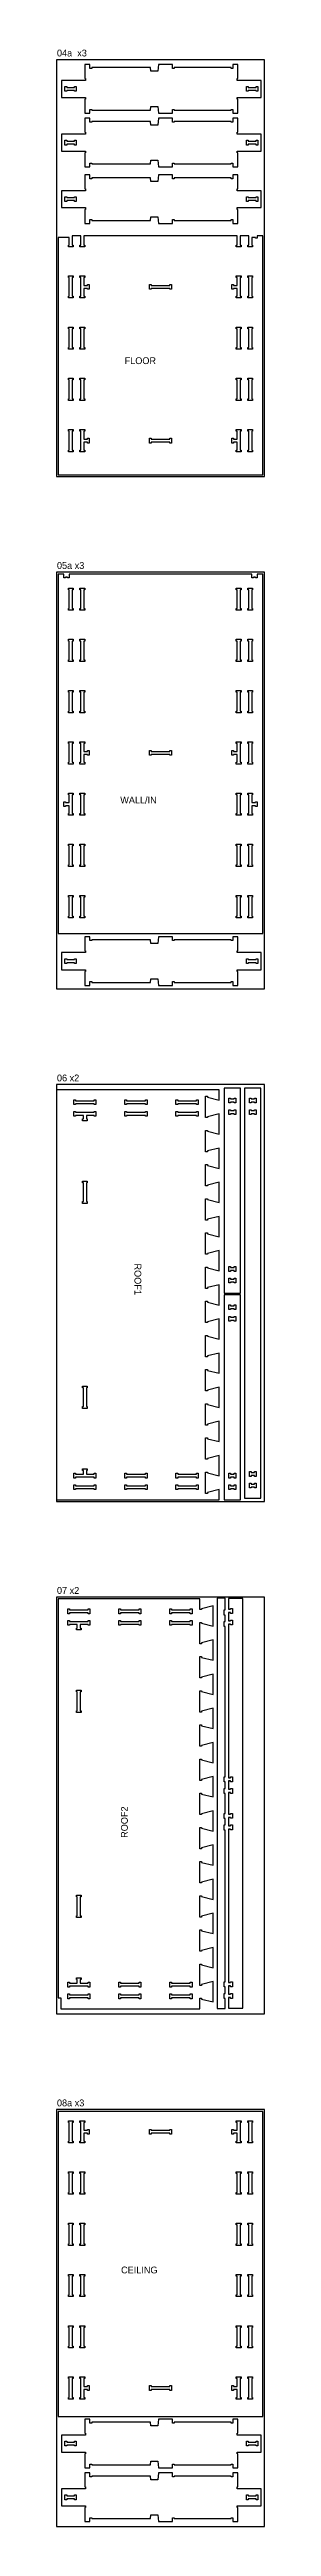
# Model space of a CAD drawing. Header units: inches. Extents: x -19170 to 42346, y 18707 to 54393.
# Drawn here: x 24126 to 25346, y 21707 to 36206 of the extents above; entities that cross this region are included whole.
import ezdxf

# ---------------------------------------------------------------- set-up
doc = ezdxf.new("R2010")
doc.units = ezdxf.units.IN
doc.header["$MEASUREMENT"] = 0
for name, color, linetype in [('0_SHEET_StructuralSheet 2440x1220x18', 1, 'CONTINUOUS'), ('1_3mmTOOL_2mmDEEP_CENTRE', 2, 'CONTINUOUS'), ('4_6mmTOOL_CUTTHROUGH_INSIDE', 4, 'CONTINUOUS'), ('5_6mmTOOL_CUTTHROUGH_OUTSIDE', 5, 'CONTINUOUS')]:
    doc.layers.add(name, color=color, linetype=linetype)

msp = doc.modelspace()

# ---------------------------------------------------------------- linework, layer by layer
at = {"layer": '0_SHEET_StructuralSheet 2440x1220x18'}
for points in [[(24126, 36147), (24126, 33707), (25346, 33707), (25346, 36147)], [(24126, 33147), (24126, 30707), (25346, 30707), (25346, 33147)], [(24126, 30147), (24126, 27707), (25346, 27707), (25346, 30147)], [(24126, 27147), (24126, 24707), (25346, 24707), (25346, 27147)], [(24126, 24147), (24126, 21707), (25346, 21707), (25346, 24147)]]:
    msp.add_lwpolyline(points, close=True, dxfattribs=at)
at = {"layer": '4_6mmTOOL_CUTTHROUGH_INSIDE'}
for points in [[(24241, 35962), (24231, 35962), (24231, 35967), (24185, 35967), (24185, 35962), (24175, 35962), (24175, 35990), (24185, 35990), (24185, 35985), (24231, 35985), (24231, 35990), (24241, 35990)], [(25241, 35962), (25241, 35990), (25251, 35990), (25251, 35985), (25297, 35985), (25297, 35990), (25307, 35990), (25307, 35962), (25297, 35962), (25297, 35967), (25251, 35967), (25251, 35962)], [(24241, 35675), (24241, 35647), (24231, 35647), (24231, 35652), (24185, 35652), (24185, 35647), (24175, 35647), (24175, 35675), (24185, 35675), (24185, 35670), (24231, 35670), (24231, 35675)], [(25241, 35675), (25251, 35675), (25251, 35670), (25297, 35670), (25297, 35675), (25307, 35675), (25307, 35647), (25297, 35647), (25297, 35652), (25251, 35652), (25251, 35647), (25241, 35647)], [(24241, 35317), (24231, 35317), (24231, 35322), (24185, 35322), (24185, 35317), (24175, 35317), (24175, 35345), (24185, 35345), (24185, 35340), (24231, 35340), (24231, 35345), (24241, 35345)], [(25241, 35317), (25241, 35345), (25251, 35345), (25251, 35340), (25297, 35340), (25297, 35345), (25307, 35345), (25307, 35317), (25297, 35317), (25297, 35322), (25251, 35322), (25251, 35317)], [(24223, 34752), (24195, 34752), (24195, 34762), (24200, 34762), (24200, 34872), (24195, 34872), (24195, 34882), (24223, 34882), (24223, 34872), (24218, 34872), (24218, 34762), (24223, 34762)], [(24291, 34752), (24263, 34752), (24263, 34762), (24268, 34762), (24268, 34872), (24263, 34872), (24263, 34882), (24291, 34882), (24291, 34872), (24286, 34872), (24286, 34826), (24307, 34826), (24307, 34831), (24317, 34831), (24317, 34803), (24307, 34803), (24307, 34808), (24286, 34808), (24286, 34762), (24291, 34762)], [(24671, 34803), (24671, 34831), (24681, 34831), (24681, 34826), (24791, 34826), (24791, 34831), (24801, 34831), (24801, 34803), (24791, 34803), (24791, 34808), (24681, 34808), (24681, 34803)], [(25155, 34803), (25155, 34831), (25165, 34831), (25165, 34826), (25186, 34826), (25186, 34872), (25181, 34872), (25181, 34882), (25209, 34882), (25209, 34872), (25204, 34872), (25204, 34762), (25209, 34762), (25209, 34752), (25181, 34752), (25181, 34762), (25186, 34762), (25186, 34808), (25165, 34808), (25165, 34803)], [(25249, 34752), (25249, 34762), (25254, 34762), (25254, 34872), (25249, 34872), (25249, 34882), (25277, 34882), (25277, 34872), (25272, 34872), (25272, 34762), (25277, 34762), (25277, 34752)], [(24223, 34572), (24218, 34572), (24218, 34462), (24223, 34462), (24223, 34452), (24195, 34452), (24195, 34462), (24200, 34462), (24200, 34572), (24195, 34572), (24195, 34582), (24223, 34582)], [(24291, 34572), (24286, 34572), (24286, 34462), (24291, 34462), (24291, 34452), (24263, 34452), (24263, 34462), (24268, 34462), (24268, 34572), (24263, 34572), (24263, 34582), (24291, 34582)], [(25181, 34572), (25181, 34582), (25209, 34582), (25209, 34572), (25204, 34572), (25204, 34462), (25209, 34462), (25209, 34452), (25181, 34452), (25181, 34462), (25186, 34462), (25186, 34572)], [(25249, 34572), (25249, 34582), (25277, 34582), (25277, 34572), (25272, 34572), (25272, 34462), (25277, 34462), (25277, 34452), (25249, 34452), (25249, 34462), (25254, 34462), (25254, 34572)], [(24223, 34282), (24223, 34272), (24218, 34272), (24218, 34162), (24223, 34162), (24223, 34152), (24195, 34152), (24195, 34162), (24200, 34162), (24200, 34272), (24195, 34272), (24195, 34282)], [(24291, 34282), (24291, 34272), (24286, 34272), (24286, 34162), (24291, 34162), (24291, 34152), (24263, 34152), (24263, 34162), (24268, 34162), (24268, 34272), (24263, 34272), (24263, 34282)], [(25181, 34282), (25209, 34282), (25209, 34272), (25204, 34272), (25204, 34162), (25209, 34162), (25209, 34152), (25181, 34152), (25181, 34162), (25186, 34162), (25186, 34272), (25181, 34272)], [(25249, 34282), (25277, 34282), (25277, 34272), (25272, 34272), (25272, 34162), (25277, 34162), (25277, 34152), (25249, 34152), (25249, 34162), (25254, 34162), (25254, 34272), (25249, 34272)], [(24223, 33982), (24223, 33972), (24218, 33972), (24218, 33862), (24223, 33862), (24223, 33852), (24195, 33852), (24195, 33862), (24200, 33862), (24200, 33972), (24195, 33972), (24195, 33982)], [(24291, 33982), (24291, 33972), (24286, 33972), (24286, 33926), (24307, 33926), (24307, 33931), (24317, 33931), (24317, 33903), (24307, 33903), (24307, 33908), (24286, 33908), (24286, 33862), (24291, 33862), (24291, 33852), (24263, 33852), (24263, 33862), (24268, 33862), (24268, 33972), (24263, 33972), (24263, 33982)], [(24671, 33931), (24681, 33931), (24681, 33926), (24791, 33926), (24791, 33931), (24801, 33931), (24801, 33903), (24791, 33903), (24791, 33908), (24681, 33908), (24681, 33903), (24671, 33903)], [(25181, 33982), (25209, 33982), (25209, 33972), (25204, 33972), (25204, 33862), (25209, 33862), (25209, 33852), (25181, 33852), (25181, 33862), (25186, 33862), (25186, 33908), (25165, 33908), (25165, 33903), (25155, 33903), (25155, 33931), (25165, 33931), (25165, 33926), (25186, 33926), (25186, 33972), (25181, 33972)], [(25249, 33982), (25277, 33982), (25277, 33972), (25272, 33972), (25272, 33862), (25277, 33862), (25277, 33852), (25249, 33852), (25249, 33862), (25254, 33862), (25254, 33972), (25249, 33972)], [(24223, 32924), (24195, 32924), (24195, 32934), (24200, 32934), (24200, 33044), (24195, 33044), (24195, 33054), (24223, 33054), (24223, 33044), (24218, 33044), (24218, 32934), (24223, 32934)], [(24291, 32924), (24263, 32924), (24263, 32934), (24268, 32934), (24268, 33044), (24263, 33044), (24263, 33054), (24291, 33054), (24291, 33044), (24286, 33044), (24286, 32934), (24291, 32934)], [(25181, 32924), (25181, 32934), (25186, 32934), (25186, 33044), (25181, 33044), (25181, 33054), (25209, 33054), (25209, 33044), (25204, 33044), (25204, 32934), (25209, 32934), (25209, 32924)], [(25249, 32924), (25249, 32934), (25254, 32934), (25254, 33044), (25249, 33044), (25249, 33054), (25277, 33054), (25277, 33044), (25272, 33044), (25272, 32934), (25277, 32934), (25277, 32924)], [(24223, 32624), (24195, 32624), (24195, 32634), (24200, 32634), (24200, 32744), (24195, 32744), (24195, 32754), (24223, 32754), (24223, 32744), (24218, 32744), (24218, 32634), (24223, 32634)], [(24291, 32624), (24263, 32624), (24263, 32634), (24268, 32634), (24268, 32744), (24263, 32744), (24263, 32754), (24291, 32754), (24291, 32744), (24286, 32744), (24286, 32634), (24291, 32634)], [(25181, 32624), (25181, 32634), (25186, 32634), (25186, 32744), (25181, 32744), (25181, 32754), (25209, 32754), (25209, 32744), (25204, 32744), (25204, 32634), (25209, 32634), (25209, 32624)], [(25249, 32624), (25249, 32634), (25254, 32634), (25254, 32744), (25249, 32744), (25249, 32754), (25277, 32754), (25277, 32744), (25272, 32744), (25272, 32634), (25277, 32634), (25277, 32624)], [(24223, 32324), (24195, 32324), (24195, 32334), (24200, 32334), (24200, 32444), (24195, 32444), (24195, 32454), (24223, 32454), (24223, 32444), (24218, 32444), (24218, 32334), (24223, 32334)], [(24291, 32324), (24263, 32324), (24263, 32334), (24268, 32334), (24268, 32444), (24263, 32444), (24263, 32454), (24291, 32454), (24291, 32444), (24286, 32444), (24286, 32334), (24291, 32334)], [(25181, 32324), (25181, 32334), (25186, 32334), (25186, 32444), (25181, 32444), (25181, 32454), (25209, 32454), (25209, 32444), (25204, 32444), (25204, 32334), (25209, 32334), (25209, 32324)], [(25249, 32324), (25249, 32334), (25254, 32334), (25254, 32444), (25249, 32444), (25249, 32454), (25277, 32454), (25277, 32444), (25272, 32444), (25272, 32334), (25277, 32334), (25277, 32324)], [(24223, 32144), (24218, 32144), (24218, 32034), (24223, 32034), (24223, 32024), (24195, 32024), (24195, 32034), (24200, 32034), (24200, 32144), (24195, 32144), (24195, 32154), (24223, 32154)], [(24317, 32103), (24317, 32075), (24307, 32075), (24307, 32080), (24286, 32080), (24286, 32034), (24291, 32034), (24291, 32024), (24263, 32024), (24263, 32034), (24268, 32034), (24268, 32144), (24263, 32144), (24263, 32154), (24291, 32154), (24291, 32144), (24286, 32144), (24286, 32098), (24307, 32098), (24307, 32103)], [(24801, 32103), (24801, 32075), (24791, 32075), (24791, 32080), (24681, 32080), (24681, 32075), (24671, 32075), (24671, 32103), (24681, 32103), (24681, 32098), (24791, 32098), (24791, 32103)], [(25155, 32103), (25165, 32103), (25165, 32098), (25186, 32098), (25186, 32144), (25181, 32144), (25181, 32154), (25209, 32154), (25209, 32144), (25204, 32144), (25204, 32034), (25209, 32034), (25209, 32024), (25181, 32024), (25181, 32034), (25186, 32034), (25186, 32080), (25165, 32080), (25165, 32075), (25155, 32075)], [(25249, 32144), (25249, 32154), (25277, 32154), (25277, 32144), (25272, 32144), (25272, 32034), (25277, 32034), (25277, 32024), (25249, 32024), (25249, 32034), (25254, 32034), (25254, 32144)], [(24223, 31854), (24223, 31844), (24218, 31844), (24218, 31734), (24223, 31734), (24223, 31724), (24195, 31724), (24195, 31734), (24200, 31734), (24200, 31780), (24179, 31780), (24179, 31775), (24169, 31775), (24169, 31803), (24179, 31803), (24179, 31798), (24200, 31798), (24200, 31844), (24195, 31844), (24195, 31854)], [(24291, 31854), (24291, 31844), (24286, 31844), (24286, 31734), (24291, 31734), (24291, 31724), (24263, 31724), (24263, 31734), (24268, 31734), (24268, 31844), (24263, 31844), (24263, 31854)], [(25181, 31854), (25209, 31854), (25209, 31844), (25204, 31844), (25204, 31734), (25209, 31734), (25209, 31724), (25181, 31724), (25181, 31734), (25186, 31734), (25186, 31844), (25181, 31844)], [(25249, 31854), (25277, 31854), (25277, 31844), (25272, 31844), (25272, 31798), (25293, 31798), (25293, 31803), (25303, 31803), (25303, 31775), (25293, 31775), (25293, 31780), (25272, 31780), (25272, 31734), (25277, 31734), (25277, 31724), (25249, 31724), (25249, 31734), (25254, 31734), (25254, 31844), (25249, 31844)], [(24223, 31554), (24223, 31544), (24218, 31544), (24218, 31434), (24223, 31434), (24223, 31424), (24195, 31424), (24195, 31434), (24200, 31434), (24200, 31544), (24195, 31544), (24195, 31554)], [(24291, 31554), (24291, 31544), (24286, 31544), (24286, 31434), (24291, 31434), (24291, 31424), (24263, 31424), (24263, 31434), (24268, 31434), (24268, 31544), (24263, 31544), (24263, 31554)], [(25181, 31554), (25209, 31554), (25209, 31544), (25204, 31544), (25204, 31434), (25209, 31434), (25209, 31424), (25181, 31424), (25181, 31434), (25186, 31434), (25186, 31544), (25181, 31544)], [(25249, 31554), (25277, 31554), (25277, 31544), (25272, 31544), (25272, 31434), (25277, 31434), (25277, 31424), (25249, 31424), (25249, 31434), (25254, 31434), (25254, 31544), (25249, 31544)], [(24223, 31254), (24223, 31244), (24218, 31244), (24218, 31134), (24223, 31134), (24223, 31124), (24195, 31124), (24195, 31134), (24200, 31134), (24200, 31244), (24195, 31244), (24195, 31254)], [(24291, 31254), (24291, 31244), (24286, 31244), (24286, 31134), (24291, 31134), (24291, 31124), (24263, 31124), (24263, 31134), (24268, 31134), (24268, 31244), (24263, 31244), (24263, 31254)], [(25181, 31254), (25209, 31254), (25209, 31244), (25204, 31244), (25204, 31134), (25209, 31134), (25209, 31124), (25181, 31124), (25181, 31134), (25186, 31134), (25186, 31244), (25181, 31244)], [(25249, 31254), (25277, 31254), (25277, 31244), (25272, 31244), (25272, 31134), (25277, 31134), (25277, 31124), (25249, 31124), (25249, 31134), (25254, 31134), (25254, 31244), (25249, 31244)], [(24241, 30856), (24231, 30856), (24231, 30861), (24185, 30861), (24185, 30856), (24175, 30856), (24175, 30884), (24185, 30884), (24185, 30879), (24231, 30879), (24231, 30884), (24241, 30884)], [(24241, 30884), (24241, 30856), (24231, 30856), (24231, 30861), (24185, 30861), (24185, 30856), (24175, 30856), (24175, 30884), (24185, 30884), (24185, 30879), (24231, 30879), (24231, 30884)], [(25241, 30856), (25241, 30884), (25251, 30884), (25251, 30879), (25297, 30879), (25297, 30884), (25307, 30884), (25307, 30856), (25297, 30856), (25297, 30861), (25251, 30861), (25251, 30856)], [(25241, 30884), (25251, 30884), (25251, 30879), (25297, 30879), (25297, 30884), (25307, 30884), (25307, 30856), (25297, 30856), (25297, 30861), (25251, 30861), (25251, 30856), (25241, 30856)], [(24357, 30030), (24347, 30030), (24347, 30035), (24237, 30035), (24237, 30030), (24227, 30030), (24227, 30058), (24237, 30058), (24237, 30053), (24347, 30053), (24347, 30058), (24357, 30058)], [(24647, 30030), (24647, 30035), (24537, 30035), (24537, 30030), (24527, 30030), (24527, 30058), (24537, 30058), (24537, 30053), (24647, 30053), (24647, 30058), (24657, 30058), (24657, 30030)], [(24827, 30030), (24827, 30058), (24837, 30058), (24837, 30053), (24947, 30053), (24947, 30058), (24957, 30058), (24957, 30030), (24947, 30030), (24947, 30035), (24837, 30035), (24837, 30030)], [(25168, 30040), (25168, 30040), (25168, 30045), (25148, 30045), (25148, 30040), (25138, 30040), (25138, 30040), (25138, 30068), (25138, 30068), (25148, 30068), (25148, 30063), (25168, 30063), (25168, 30068), (25168, 30068), (25178, 30068), (25178, 30040)], [(25258, 30040), (25258, 30040), (25258, 30068), (25258, 30068), (25268, 30068), (25268, 30063), (25288, 30063), (25288, 30068), (25288, 30068), (25298, 30068), (25298, 30040), (25288, 30040), (25288, 30040), (25288, 30045), (25268, 30045), (25268, 30040)], [(24306, 29936), (24278, 29936), (24278, 29946), (24283, 29946), (24283, 29967), (24237, 29967), (24237, 29962), (24227, 29962), (24227, 29990), (24237, 29990), (24237, 29985), (24347, 29985), (24347, 29990), (24357, 29990), (24357, 29962), (24347, 29962), (24347, 29967), (24301, 29967), (24301, 29946), (24306, 29946)], [(24647, 29962), (24647, 29967), (24537, 29967), (24537, 29962), (24527, 29962), (24527, 29990), (24537, 29990), (24537, 29985), (24647, 29985), (24647, 29990), (24657, 29990), (24657, 29962)], [(24827, 29962), (24827, 29990), (24837, 29990), (24837, 29985), (24947, 29985), (24947, 29990), (24957, 29990), (24957, 29962), (24947, 29962), (24947, 29967), (24837, 29967), (24837, 29962)], [(25168, 29972), (25168, 29972), (25168, 29977), (25148, 29977), (25148, 29972), (25138, 29972), (25138, 29972), (25138, 30000), (25148, 30000), (25148, 29995), (25168, 29995), (25168, 30000), (25168, 30000), (25178, 30000), (25178, 29972)], [(25258, 29972), (25258, 29972), (25258, 30000), (25268, 30000), (25268, 29995), (25288, 29995), (25288, 30000), (25288, 30000), (25298, 30000), (25298, 29972), (25288, 29972), (25288, 29972), (25288, 29977), (25268, 29977), (25268, 29972)], [(24306, 29452), (24278, 29452), (24278, 29462), (24283, 29462), (24283, 29572), (24278, 29572), (24278, 29582), (24306, 29582), (24306, 29572), (24301, 29572), (24301, 29462), (24306, 29462)], [(25168, 29082), (25178, 29082), (25178, 29054), (25168, 29054), (25168, 29054), (25168, 29059), (25148, 29059), (25148, 29054), (25138, 29054), (25138, 29054), (25138, 29082), (25138, 29082), (25148, 29082), (25148, 29077), (25168, 29077), (25168, 29082)], [(25168, 29014), (25178, 29014), (25178, 28986), (25168, 28986), (25168, 28986), (25168, 28991), (25148, 28991), (25148, 28986), (25138, 28986), (25138, 28986), (25138, 29014), (25138, 29014), (25148, 29014), (25148, 29009), (25168, 29009), (25168, 29014)], [(25168, 28830), (25168, 28835), (25148, 28835), (25148, 28830), (25138, 28830), (25138, 28830), (25138, 28858), (25138, 28858), (25148, 28858), (25148, 28853), (25168, 28853), (25168, 28858), (25168, 28858), (25178, 28858), (25178, 28830), (25168, 28830)], [(25168, 28762), (25168, 28767), (25148, 28767), (25148, 28762), (25138, 28762), (25138, 28762), (25138, 28790), (25148, 28790), (25148, 28785), (25168, 28785), (25168, 28790), (25168, 28790), (25178, 28790), (25178, 28762), (25168, 28762)], [(24306, 28382), (24306, 28372), (24301, 28372), (24301, 28262), (24306, 28262), (24306, 28252), (24278, 28252), (24278, 28262), (24283, 28262), (24283, 28372), (24278, 28372), (24278, 28382)], [(24306, 27898), (24306, 27888), (24301, 27888), (24301, 27867), (24347, 27867), (24347, 27872), (24357, 27872), (24357, 27844), (24347, 27844), (24347, 27849), (24237, 27849), (24237, 27844), (24227, 27844), (24227, 27872), (24237, 27872), (24237, 27867), (24283, 27867), (24283, 27888), (24278, 27888), (24278, 27898)], [(24647, 27872), (24657, 27872), (24657, 27844), (24647, 27844), (24647, 27849), (24537, 27849), (24537, 27844), (24527, 27844), (24527, 27872), (24537, 27872), (24537, 27867), (24647, 27867)], [(24827, 27872), (24837, 27872), (24837, 27867), (24947, 27867), (24947, 27872), (24957, 27872), (24957, 27844), (24947, 27844), (24947, 27849), (24837, 27849), (24837, 27844), (24827, 27844)], [(25168, 27872), (25168, 27872), (25178, 27872), (25178, 27844), (25168, 27844), (25168, 27844), (25168, 27849), (25148, 27849), (25148, 27844), (25138, 27844), (25138, 27844), (25138, 27872), (25138, 27872), (25148, 27872), (25148, 27867), (25168, 27867)], [(25258, 27882), (25268, 27882), (25268, 27877), (25288, 27877), (25288, 27882), (25288, 27882), (25298, 27882), (25298, 27854), (25288, 27854), (25288, 27854), (25288, 27859), (25268, 27859), (25268, 27854), (25258, 27854), (25258, 27854), (25258, 27882)], [(24357, 27804), (24357, 27776), (24347, 27776), (24347, 27781), (24237, 27781), (24237, 27776), (24227, 27776), (24227, 27804), (24237, 27804), (24237, 27799), (24347, 27799), (24347, 27804)], [(24647, 27804), (24657, 27804), (24657, 27776), (24647, 27776), (24647, 27781), (24537, 27781), (24537, 27776), (24527, 27776), (24527, 27804), (24537, 27804), (24537, 27799), (24647, 27799)], [(24827, 27804), (24837, 27804), (24837, 27799), (24947, 27799), (24947, 27804), (24957, 27804), (24957, 27776), (24947, 27776), (24947, 27781), (24837, 27781), (24837, 27776), (24827, 27776)], [(25178, 27804), (25178, 27776), (25168, 27776), (25168, 27776), (25168, 27781), (25148, 27781), (25148, 27776), (25138, 27776), (25138, 27776), (25138, 27804), (25138, 27804), (25148, 27804), (25148, 27799), (25168, 27799), (25168, 27804), (25168, 27804)], [(25258, 27814), (25268, 27814), (25268, 27809), (25288, 27809), (25288, 27814), (25288, 27814), (25298, 27814), (25298, 27786), (25288, 27786), (25288, 27786), (25288, 27791), (25268, 27791), (25268, 27786), (25258, 27786), (25258, 27786), (25258, 27814)], [(24321, 27050), (24311, 27050), (24311, 27055), (24201, 27055), (24201, 27050), (24191, 27050), (24191, 27078), (24201, 27078), (24201, 27073), (24311, 27073), (24311, 27078), (24321, 27078)], [(24270, 26956), (24242, 26956), (24242, 26966), (24247, 26966), (24247, 26987), (24201, 26987), (24201, 26982), (24191, 26982), (24191, 27010), (24201, 27010), (24201, 27005), (24311, 27005), (24311, 27010), (24321, 27010), (24321, 26982), (24311, 26982), (24311, 26987), (24265, 26987), (24265, 26966), (24270, 26966)], [(24491, 27050), (24491, 27078), (24501, 27078), (24501, 27073), (24611, 27073), (24611, 27078), (24621, 27078), (24621, 27050), (24611, 27050), (24611, 27055), (24501, 27055), (24501, 27050)], [(24491, 26982), (24491, 27010), (24501, 27010), (24501, 27005), (24611, 27005), (24611, 27010), (24621, 27010), (24621, 26982), (24611, 26982), (24611, 26987), (24501, 26987), (24501, 26982)], [(24791, 27050), (24791, 27078), (24801, 27078), (24801, 27073), (24911, 27073), (24911, 27078), (24921, 27078), (24921, 27050), (24911, 27050), (24911, 27055), (24801, 27055), (24801, 27050)], [(24791, 26982), (24791, 27010), (24801, 27010), (24801, 27005), (24911, 27005), (24911, 27010), (24921, 27010), (24921, 26982), (24911, 26982), (24911, 26987), (24801, 26987), (24801, 26982)], [(24270, 26472), (24242, 26472), (24242, 26482), (24247, 26482), (24247, 26592), (24242, 26592), (24242, 26602), (24270, 26602), (24270, 26592), (24265, 26592), (24265, 26482), (24270, 26482)], [(24270, 25402), (24270, 25392), (24265, 25392), (24265, 25282), (24270, 25282), (24270, 25272), (24242, 25272), (24242, 25282), (24247, 25282), (24247, 25392), (24242, 25392), (24242, 25402)], [(24270, 24918), (24270, 24908), (24265, 24908), (24265, 24887), (24311, 24887), (24311, 24892), (24321, 24892), (24321, 24864), (24311, 24864), (24311, 24869), (24201, 24869), (24201, 24864), (24191, 24864), (24191, 24892), (24201, 24892), (24201, 24887), (24247, 24887), (24247, 24908), (24242, 24908), (24242, 24918)], [(24321, 24824), (24321, 24796), (24311, 24796), (24311, 24801), (24201, 24801), (24201, 24796), (24191, 24796), (24191, 24824), (24201, 24824), (24201, 24819), (24311, 24819), (24311, 24824)], [(24611, 24887), (24611, 24892), (24621, 24892), (24621, 24864), (24611, 24864), (24611, 24869), (24501, 24869), (24501, 24864), (24491, 24864), (24491, 24892), (24501, 24892), (24501, 24887)], [(24491, 24824), (24501, 24824), (24501, 24819), (24611, 24819), (24611, 24824), (24621, 24824), (24621, 24796), (24611, 24796), (24611, 24801), (24501, 24801), (24501, 24796), (24491, 24796)], [(24791, 24892), (24801, 24892), (24801, 24887), (24911, 24887), (24911, 24892), (24921, 24892), (24921, 24864), (24911, 24864), (24911, 24869), (24801, 24869), (24801, 24864), (24791, 24864)], [(24791, 24824), (24801, 24824), (24801, 24819), (24911, 24819), (24911, 24824), (24921, 24824), (24921, 24796), (24911, 24796), (24911, 24801), (24801, 24801), (24801, 24796), (24791, 24796)], [(24223, 23952), (24195, 23952), (24195, 23962), (24200, 23962), (24200, 24072), (24195, 24072), (24195, 24082), (24223, 24082), (24223, 24072), (24218, 24072), (24218, 23962), (24223, 23962)], [(24291, 23952), (24263, 23952), (24263, 23962), (24268, 23962), (24268, 24072), (24263, 24072), (24263, 24082), (24291, 24082), (24291, 24072), (24286, 24072), (24286, 24026), (24307, 24026), (24307, 24031), (24317, 24031), (24317, 24003), (24307, 24003), (24307, 24008), (24286, 24008), (24286, 23962), (24291, 23962)], [(25181, 23952), (25181, 23962), (25186, 23962), (25186, 24008), (25165, 24008), (25165, 24003), (25155, 24003), (25155, 24031), (25165, 24031), (25165, 24026), (25186, 24026), (25186, 24072), (25181, 24072), (25181, 24082), (25209, 24082), (25209, 24072), (25204, 24072), (25204, 23962), (25209, 23962), (25209, 23952)], [(25249, 23952), (25249, 23962), (25254, 23962), (25254, 24072), (25249, 24072), (25249, 24082), (25277, 24082), (25277, 24072), (25272, 24072), (25272, 23962), (25277, 23962), (25277, 23952)], [(24671, 24003), (24671, 24031), (24681, 24031), (24681, 24026), (24791, 24026), (24791, 24031), (24801, 24031), (24801, 24003), (24791, 24003), (24791, 24008), (24681, 24008), (24681, 24003)], [(24223, 23652), (24195, 23652), (24195, 23662), (24200, 23662), (24200, 23772), (24195, 23772), (24195, 23782), (24223, 23782), (24223, 23772), (24218, 23772), (24218, 23662), (24223, 23662)], [(24291, 23652), (24263, 23652), (24263, 23662), (24268, 23662), (24268, 23772), (24263, 23772), (24263, 23782), (24291, 23782), (24291, 23772), (24286, 23772), (24286, 23662), (24291, 23662)], [(25181, 23652), (25181, 23662), (25186, 23662), (25186, 23772), (25181, 23772), (25181, 23782), (25209, 23782), (25209, 23772), (25204, 23772), (25204, 23662), (25209, 23662), (25209, 23652)], [(25249, 23652), (25249, 23662), (25254, 23662), (25254, 23772), (25249, 23772), (25249, 23782), (25277, 23782), (25277, 23772), (25272, 23772), (25272, 23662), (25277, 23662), (25277, 23652)], [(24223, 23352), (24195, 23352), (24195, 23362), (24200, 23362), (24200, 23472), (24195, 23472), (24195, 23482), (24223, 23482), (24223, 23472), (24218, 23472), (24218, 23362), (24223, 23362)], [(24291, 23352), (24263, 23352), (24263, 23362), (24268, 23362), (24268, 23472), (24263, 23472), (24263, 23482), (24291, 23482), (24291, 23472), (24286, 23472), (24286, 23362), (24291, 23362)], [(25181, 23352), (25181, 23362), (25186, 23362), (25186, 23472), (25181, 23472), (25181, 23482), (25209, 23482), (25209, 23472), (25204, 23472), (25204, 23362), (25209, 23362), (25209, 23352)], [(25249, 23352), (25249, 23362), (25254, 23362), (25254, 23472), (25249, 23472), (25249, 23482), (25277, 23482), (25277, 23472), (25272, 23472), (25272, 23362), (25277, 23362), (25277, 23352)], [(24223, 23052), (24195, 23052), (24195, 23062), (24200, 23062), (24200, 23172), (24195, 23172), (24195, 23182), (24223, 23182), (24223, 23172), (24218, 23172), (24218, 23062), (24223, 23062)], [(24291, 23052), (24263, 23052), (24263, 23062), (24268, 23062), (24268, 23172), (24263, 23172), (24263, 23182), (24291, 23182), (24291, 23172), (24286, 23172), (24286, 23062), (24291, 23062)], [(25181, 23052), (25181, 23062), (25186, 23062), (25186, 23172), (25181, 23172), (25181, 23182), (25209, 23182), (25209, 23172), (25204, 23172), (25204, 23062), (25209, 23062), (25209, 23052)], [(25249, 23052), (25249, 23062), (25254, 23062), (25254, 23172), (25249, 23172), (25249, 23182), (25277, 23182), (25277, 23172), (25272, 23172), (25272, 23062), (25277, 23062), (25277, 23052)], [(24223, 22882), (24223, 22872), (24218, 22872), (24218, 22762), (24223, 22762), (24223, 22752), (24195, 22752), (24195, 22762), (24200, 22762), (24200, 22872), (24195, 22872), (24195, 22882)], [(24291, 22882), (24291, 22872), (24286, 22872), (24286, 22762), (24291, 22762), (24291, 22752), (24263, 22752), (24263, 22762), (24268, 22762), (24268, 22872), (24263, 22872), (24263, 22882)], [(25181, 22882), (25209, 22882), (25209, 22872), (25204, 22872), (25204, 22762), (25209, 22762), (25209, 22752), (25181, 22752), (25181, 22762), (25186, 22762), (25186, 22872), (25181, 22872)], [(25249, 22882), (25277, 22882), (25277, 22872), (25272, 22872), (25272, 22762), (25277, 22762), (25277, 22752), (25249, 22752), (25249, 22762), (25254, 22762), (25254, 22872), (25249, 22872)], [(24223, 22582), (24223, 22572), (24218, 22572), (24218, 22462), (24223, 22462), (24223, 22452), (24195, 22452), (24195, 22462), (24200, 22462), (24200, 22572), (24195, 22572), (24195, 22582)], [(24291, 22582), (24291, 22572), (24286, 22572), (24286, 22526), (24307, 22526), (24307, 22531), (24317, 22531), (24317, 22503), (24307, 22503), (24307, 22508), (24286, 22508), (24286, 22462), (24291, 22462), (24291, 22452), (24263, 22452), (24263, 22462), (24268, 22462), (24268, 22572), (24263, 22572), (24263, 22582)], [(24671, 22531), (24681, 22531), (24681, 22526), (24791, 22526), (24791, 22531), (24801, 22531), (24801, 22503), (24791, 22503), (24791, 22508), (24681, 22508), (24681, 22503), (24671, 22503)], [(25181, 22582), (25209, 22582), (25209, 22572), (25204, 22572), (25204, 22462), (25209, 22462), (25209, 22452), (25181, 22452), (25181, 22462), (25186, 22462), (25186, 22508), (25165, 22508), (25165, 22503), (25155, 22503), (25155, 22531), (25165, 22531), (25165, 22526), (25186, 22526), (25186, 22572), (25181, 22572)], [(25249, 22582), (25277, 22582), (25277, 22572), (25272, 22572), (25272, 22462), (25277, 22462), (25277, 22452), (25249, 22452), (25249, 22462), (25254, 22462), (25254, 22572), (25249, 22572)], [(24241, 22178), (24231, 22178), (24231, 22183), (24185, 22183), (24185, 22178), (24175, 22178), (24175, 22206), (24185, 22206), (24185, 22201), (24231, 22201), (24231, 22206), (24241, 22206)], [(25241, 22206), (25251, 22206), (25251, 22201), (25297, 22201), (25297, 22206), (25307, 22206), (25307, 22178), (25297, 22178), (25297, 22183), (25251, 22183), (25251, 22178), (25241, 22178)], [(24241, 21863), (24231, 21863), (24231, 21868), (24185, 21868), (24185, 21863), (24175, 21863), (24175, 21891), (24185, 21891), (24185, 21886), (24231, 21886), (24231, 21891), (24241, 21891)], [(25241, 21863), (25241, 21891), (25251, 21891), (25251, 21886), (25297, 21886), (25297, 21891), (25307, 21891), (25307, 21863), (25297, 21863), (25297, 21868), (25251, 21868), (25251, 21863)]]:
    msp.add_lwpolyline(points, close=True, dxfattribs=at)
at = {"layer": '5_6mmTOOL_CUTTHROUGH_OUTSIDE'}
for points in [[(25327, 36026), (25186, 36026), (25186, 36036), (25191, 36036), (25191, 36119), (25160, 36119), (25160, 36096), (25150, 36096), (25150, 36101), (24816, 36101), (24816, 36096), (24806, 36096), (24806, 36119), (24725, 36119), (24721, 36079), (24679, 36079), (24677, 36101), (24332, 36101), (24332, 36096), (24322, 36096), (24322, 36119), (24291, 36119), (24291, 36036), (24296, 36036), (24296, 36026), (24155, 36026), (24155, 35926), (24296, 35926), (24296, 35916), (24291, 35916), (24291, 35833), (24322, 35833), (24322, 35856), (24332, 35856), (24332, 35851), (24677, 35851), (24679, 35873), (24721, 35873), (24725, 35833), (24806, 35833), (24806, 35856), (24816, 35856), (24816, 35851), (25150, 35851), (25150, 35856), (25160, 35856), (25160, 35833), (25191, 35833), (25191, 35916), (25186, 35916), (25186, 35926), (25327, 35926)], [(25191, 35804), (25160, 35804), (25160, 35781), (25150, 35781), (25150, 35786), (24816, 35786), (24816, 35781), (24806, 35781), (24806, 35804), (24725, 35804), (24721, 35764), (24679, 35764), (24677, 35786), (24332, 35786), (24332, 35781), (24322, 35781), (24322, 35804), (24291, 35804), (24291, 35722), (24296, 35722), (24296, 35711), (24155, 35711), (24155, 35612), (24296, 35612), (24296, 35601), (24291, 35601), (24291, 35519), (24322, 35519), (24322, 35542), (24332, 35542), (24332, 35537), (24677, 35537), (24679, 35559), (24721, 35559), (24725, 35519), (24806, 35519), (24806, 35542), (24816, 35542), (24816, 35537), (25150, 35537), (25150, 35542), (25160, 35542), (25160, 35519), (25191, 35519), (25191, 35601), (25186, 35601), (25186, 35612), (25327, 35612), (25327, 35711), (25186, 35711), (25186, 35722), (25191, 35722)], [(25191, 35270), (25186, 35270), (25186, 35281), (25327, 35281), (25327, 35380), (25186, 35380), (25186, 35391), (25191, 35391), (25191, 35473), (25160, 35473), (25160, 35450), (25150, 35450), (25150, 35455), (24816, 35455), (24816, 35450), (24806, 35450), (24806, 35473), (24725, 35473), (24721, 35433), (24679, 35433), (24677, 35455), (24332, 35455), (24332, 35450), (24322, 35450), (24322, 35473), (24291, 35473), (24291, 35391), (24296, 35391), (24296, 35380), (24155, 35380), (24155, 35281), (24296, 35281), (24296, 35270), (24291, 35270), (24291, 35188), (24322, 35188), (24322, 35211), (24332, 35211), (24332, 35206), (24677, 35206), (24679, 35228), (24721, 35228), (24725, 35188), (24806, 35188), (24806, 35211), (24816, 35211), (24816, 35206), (25150, 35206), (25150, 35211), (25160, 35211), (25160, 35188), (25191, 35188)], [(25336, 35116), (25303, 35116), (25303, 35102), (25293, 35102), (25293, 35107), (25272, 35107), (25272, 35062), (25277, 35062), (25277, 35051), (25249, 35051), (25249, 35062), (25254, 35062), (25254, 35116), (25204, 35116), (25204, 35062), (25209, 35062), (25209, 35051), (25181, 35051), (25181, 35062), (25186, 35062), (25186, 35116), (24286, 35116), (24286, 35062), (24291, 35062), (24291, 35051), (24263, 35051), (24263, 35062), (24268, 35062), (24268, 35116), (24218, 35116), (24218, 35062), (24223, 35062), (24223, 35051), (24195, 35051), (24195, 35062), (24200, 35062), (24200, 35107), (24136, 35107), (24136, 33717), (25336, 33717)], [(25336, 33136), (25303, 33136), (25303, 33113), (25293, 33113), (25293, 33118), (25282, 33118), (25282, 33113), (25272, 33113), (25272, 33136), (24200, 33136), (24200, 33113), (24190, 33113), (24190, 33118), (24179, 33118), (24179, 33113), (24169, 33113), (24169, 33136), (24136, 33136), (24136, 31032), (25336, 31032)], [(25327, 30920), (25186, 30920), (25186, 30930), (25191, 30930), (25191, 31013), (25160, 31013), (25160, 30990), (25150, 30990), (25150, 30995), (24816, 30995), (24816, 30990), (24806, 30990), (24806, 31013), (24724, 31013), (24721, 30973), (24679, 30973), (24677, 30995), (24332, 30995), (24332, 30990), (24322, 30990), (24322, 31013), (24291, 31013), (24291, 30930), (24296, 30930), (24296, 30920), (24155, 30920), (24155, 30820), (24296, 30820), (24296, 30810), (24291, 30810), (24291, 30727), (24322, 30727), (24322, 30750), (24332, 30750), (24332, 30745), (24677, 30745), (24679, 30767), (24721, 30767), (24724, 30727), (24806, 30727), (24806, 30750), (24816, 30750), (24816, 30745), (25150, 30745), (25150, 30750), (25160, 30750), (25160, 30727), (25191, 30727), (25191, 30810), (25186, 30810), (25186, 30820), (25327, 30820)], [(25191, 31013), (25160, 31013), (25160, 30990), (25150, 30990), (25150, 30995), (24816, 30995), (24816, 30990), (24806, 30990), (24806, 31013), (24725, 31013), (24721, 30973), (24679, 30973), (24677, 30995), (24332, 30995), (24332, 30990), (24322, 30990), (24322, 31013), (24291, 31013), (24291, 30930), (24296, 30930), (24296, 30920), (24155, 30920), (24155, 30820), (24296, 30820), (24296, 30810), (24291, 30810), (24291, 30727), (24322, 30727), (24322, 30750), (24332, 30750), (24332, 30745), (24677, 30745), (24679, 30767), (24721, 30767), (24725, 30727), (24806, 30727), (24806, 30750), (24816, 30750), (24816, 30745), (25150, 30745), (25150, 30750), (25160, 30750), (25160, 30727), (25191, 30727), (25191, 30810), (25186, 30810), (25186, 30820), (25327, 30820), (25327, 30920), (25186, 30920), (25186, 30930), (25191, 30930)], [(25001, 29079), (25012, 29079), (25012, 29074), (25081, 29057), (25081, 29176), (25012, 29159), (25012, 29154), (25001, 29154), (25001, 29279), (25012, 29279), (25012, 29274), (25081, 29257), (25081, 29376), (25012, 29359), (25012, 29354), (25001, 29354), (25001, 29479), (25012, 29479), (25012, 29474), (25081, 29457), (25081, 29576), (25012, 29559), (25012, 29554), (25001, 29554), (25001, 29679), (25012, 29679), (25012, 29674), (25081, 29657), (25081, 29776), (25012, 29759), (25012, 29754), (25001, 29754), (25001, 29879), (25012, 29879), (25012, 29874), (25081, 29857), (25081, 29976), (25012, 29959), (25012, 29954), (25001, 29954), (25001, 30079), (25012, 30079), (25012, 30074), (25081, 30057), (25081, 30116), (24132, 30116), (24126, 30116), (24126, 27717), (24132, 27717), (25081, 27717), (25081, 27776), (25012, 27759), (25012, 27754), (25001, 27754), (25001, 27879), (25012, 27879), (25012, 27874), (25081, 27857), (25081, 27976), (25012, 27959), (25012, 27954), (25001, 27954), (25001, 28079), (25012, 28079), (25012, 28074), (25081, 28057), (25081, 28176), (25012, 28159), (25012, 28154), (25001, 28154), (25001, 28279), (25012, 28279), (25012, 28274), (25081, 28257), (25081, 28376), (25012, 28359), (25012, 28354), (25001, 28354), (25001, 28479), (25012, 28479), (25012, 28474), (25081, 28457), (25081, 28576), (25012, 28559), (25012, 28554), (25001, 28554), (25001, 28679), (25012, 28679), (25012, 28674), (25081, 28657), (25081, 28776), (25012, 28759), (25012, 28754), (25001, 28754), (25001, 28879), (25012, 28879), (25012, 28874), (25081, 28857), (25081, 28976), (25012, 28959), (25012, 28954), (25001, 28954)], [(25206, 30126), (25110, 30126), (25110, 28927), (25206, 28927)], [(25326, 30126), (25230, 30126), (25230, 27727), (25326, 27727)], [(25206, 28917), (25110, 28917), (25110, 27717), (25206, 27717)], [(24966, 26199), (24976, 26199), (24976, 26194), (25046, 26177), (25046, 26296), (24976, 26279), (24976, 26274), (24966, 26274), (24966, 26399), (24976, 26399), (24976, 26394), (25046, 26377), (25046, 26496), (24976, 26479), (24976, 26474), (24966, 26474), (24966, 26599), (24976, 26599), (24976, 26594), (25046, 26577), (25046, 26696), (24976, 26679), (24976, 26674), (24966, 26674), (24966, 26799), (24976, 26799), (24976, 26794), (25046, 26777), (25046, 26896), (24976, 26879), (24976, 26874), (24966, 26874), (24966, 26999), (24976, 26999), (24976, 26994), (25046, 26977), (25046, 27096), (24976, 27079), (24976, 27074), (24966, 27074), (24966, 27136), (24136, 27136), (24136, 24801), (24151, 24801), (24151, 24737), (24966, 24737), (24966, 24799), (24976, 24799), (24976, 24794), (25046, 24777), (25046, 24896), (24976, 24879), (24976, 24874), (24966, 24874), (24966, 24999), (24976, 24999), (24976, 24994), (25046, 24977), (25046, 25096), (24976, 25079), (24976, 25074), (24966, 25074), (24966, 25199), (24976, 25199), (24976, 25194), (25046, 25177), (25046, 25296), (24976, 25279), (24976, 25274), (24966, 25274), (24966, 25399), (24976, 25399), (24976, 25394), (25046, 25377), (25046, 25496), (24976, 25479), (24976, 25474), (24966, 25474), (24966, 25599), (24976, 25599), (24976, 25594), (25046, 25577), (25046, 25696), (24976, 25679), (24976, 25674), (24966, 25674), (24966, 25799), (24976, 25799), (24976, 25794), (25046, 25777), (25046, 25896), (24976, 25879), (24976, 25874), (24966, 25874), (24966, 25999), (24976, 25999), (24976, 25994), (25046, 25977), (25046, 26096), (24976, 26079), (24976, 26074), (24966, 26074)], [(25116, 26974), (25110, 26974), (25110, 27004), (25116, 27004), (25116, 27042), (25110, 27042), (25110, 27072), (25116, 27072), (25116, 27140), (25069, 27140), (25069, 24739), (25116, 24739), (25116, 24797), (25110, 24797), (25110, 24827), (25116, 24827), (25116, 24865), (25110, 24865), (25110, 24895), (25116, 24895), (25116, 25783), (25110, 25783), (25110, 25813), (25116, 25813), (25116, 25851), (25110, 25851), (25110, 25881), (25116, 25881), (25116, 25997), (25110, 25997), (25110, 26027), (25116, 26027), (25116, 26065), (25110, 26065), (25110, 26095), (25116, 26095)], [(25219, 27139), (25136, 27139), (25136, 27076), (25148, 27076), (25148, 27081), (25159, 27081), (25159, 27052), (25148, 27052), (25148, 27057), (25136, 27057), (25136, 27008), (25148, 27008), (25148, 27013), (25159, 27013), (25159, 26984), (25148, 26984), (25148, 26989), (25136, 26989), (25136, 26090), (25148, 26090), (25148, 26095), (25159, 26095), (25159, 26066), (25148, 26066), (25148, 26071), (25136, 26071), (25136, 26022), (25148, 26022), (25148, 26027), (25159, 26027), (25159, 25998), (25148, 25998), (25148, 26003), (25136, 26003), (25136, 25876), (25148, 25876), (25148, 25881), (25159, 25881), (25159, 25852), (25148, 25852), (25148, 25857), (25136, 25857), (25136, 25808), (25148, 25808), (25148, 25813), (25159, 25813), (25159, 25784), (25148, 25784), (25148, 25789), (25136, 25789), (25136, 24890), (25148, 24890), (25148, 24895), (25159, 24895), (25159, 24866), (25148, 24866), (25148, 24871), (25136, 24871), (25136, 24822), (25148, 24822), (25148, 24827), (25159, 24827), (25159, 24798), (25148, 24798), (25148, 24803), (25136, 24803), (25136, 24740), (25219, 24740)], [(25336, 24136), (24136, 24136), (24136, 22351), (25336, 22351)], [(25327, 22242), (25186, 22242), (25186, 22252), (25191, 22252), (25191, 22335), (25160, 22335), (25160, 22312), (25150, 22312), (25150, 22317), (24816, 22317), (24816, 22312), (24806, 22312), (24806, 22335), (24725, 22335), (24721, 22295), (24679, 22295), (24677, 22317), (24332, 22317), (24332, 22312), (24322, 22312), (24322, 22335), (24291, 22335), (24291, 22252), (24296, 22252), (24296, 22242), (24155, 22242), (24155, 22142), (24296, 22142), (24296, 22132), (24291, 22132), (24291, 22049), (24322, 22049), (24322, 22072), (24332, 22072), (24332, 22067), (24677, 22067), (24679, 22089), (24721, 22089), (24725, 22049), (24806, 22049), (24806, 22072), (24816, 22072), (24816, 22067), (25150, 22067), (25150, 22072), (25160, 22072), (25160, 22049), (25191, 22049), (25191, 22132), (25186, 22132), (25186, 22142), (25327, 22142)], [(25327, 21927), (25186, 21927), (25186, 21938), (25191, 21938), (25191, 22020), (25160, 22020), (25160, 21997), (25150, 21997), (25150, 22002), (24816, 22002), (24816, 21997), (24806, 21997), (24806, 22020), (24725, 22020), (24721, 21980), (24679, 21980), (24677, 22002), (24332, 22002), (24332, 21997), (24322, 21997), (24322, 22020), (24291, 22020), (24291, 21938), (24296, 21938), (24296, 21927), (24155, 21927), (24155, 21828), (24296, 21828), (24296, 21817), (24291, 21817), (24291, 21735), (24322, 21735), (24322, 21758), (24332, 21758), (24332, 21753), (24677, 21753), (24679, 21775), (24721, 21775), (24725, 21735), (24806, 21735), (24806, 21758), (24816, 21758), (24816, 21753), (25150, 21753), (25150, 21758), (25160, 21758), (25160, 21735), (25191, 21735), (25191, 21817), (25186, 21817), (25186, 21828), (25327, 21828)]]:
    msp.add_lwpolyline(points, close=True, dxfattribs=at)

# ---------------------------------------------------------------- texts
at = {"layer": '0_SHEET_StructuralSheet 2440x1220x18', "char_height": 40, "attachment_point": 1}
for s, insert in [('04a  x3', (24128, 36206)), ('05a x3', (24128, 33206)), ('06 x2', (24128, 30206)), ('07 x2', (24128, 27206)), ('08a x3', (24128, 24206))]:
    msp.add_mtext_dynamic_manual_height_columns(s, width=871.79, gutter_width=200, heights=[0], dxfattribs=dict(at, insert=insert))
at = {"layer": '1_3mmTOOL_2mmDEEP_CENTRE', "char_height": 40, "attachment_point": 1}
for s, insert in [('{\\W4.33531; }FLOOR', (24461, 34405)), ('{\\W3.33531; }WALL/IN', (24450, 31833)), ('{\\W3.66864; }CEILING', (24450, 23228))]:
    msp.add_mtext_dynamic_manual_height_columns(s, width=533.49, gutter_width=200, heights=[0], dxfattribs=dict(at, insert=insert))
for s, insert, rotation in [('{\\W4.50197; }ROOF1', (24623, 29167), 270), ('{\\W4.33531; }ROOF2', (24504, 25673), 90)]:
    msp.add_mtext_dynamic_manual_height_columns(s, width=533.49, gutter_width=200, heights=[0], dxfattribs=dict(at, insert=insert, rotation=rotation))

doc.saveas('drawing.dxf')
